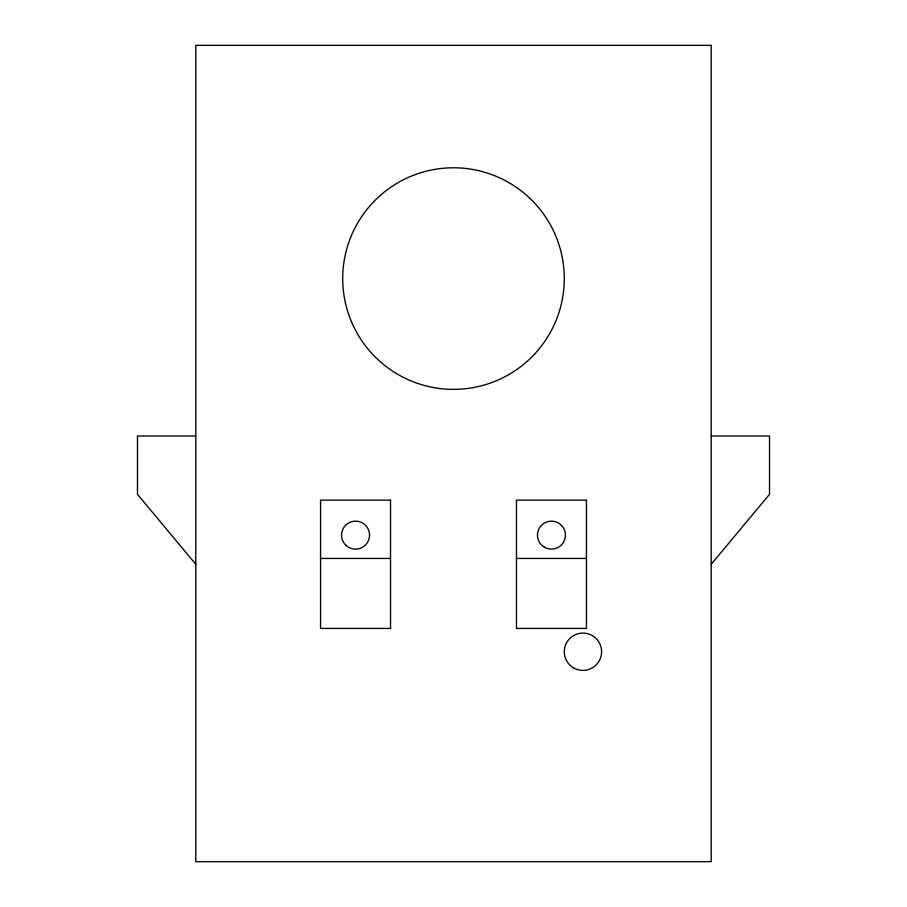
<?xml version="1.0" encoding="UTF-8"?>
<svg xmlns="http://www.w3.org/2000/svg" width="907" height="907" viewBox="0 0 907 907"><rect width="100%" height="100%" fill="white"/><g stroke="black" fill="none" stroke-linecap="round" stroke-linejoin="round"><path stroke-width="1.36" d="M711.213 564.279L769.521 494.315L769.521 436.006L711.213 436.006M195.787 436.006L137.479 436.006L137.479 494.315L195.787 564.279M320.556 558.451L390.532 558.451M516.468 558.451L586.444 558.451M711.213 45.35L195.787 45.35L195.787 861.65L711.213 861.65L711.213 45.35M390.532 500.142L320.556 500.142L320.556 628.426L390.532 628.426L390.532 500.142M586.444 500.142L516.468 500.142L516.468 628.426L586.444 628.426L586.444 500.142M396.438 373.537A110.779 110.779 0 0 0 564.267 280.512A110.779 110.779 0 0 0 399.794 181.683A110.779 110.779 0 0 0 396.438 373.537M573.609 667.903A18.662 18.662 0 0 0 601.602 651.748A18.662 18.662 0 0 0 573.609 635.58A18.662 18.662 0 0 0 573.609 667.903M544.461 547.25A13.99 13.99 0 0 0 565.446 535.13A13.99 13.99 0 0 0 544.461 523.01A13.99 13.99 0 0 0 544.461 547.25M346.066 545.424A13.99 13.99 0 0 0 369.194 538.202A13.99 13.99 0 0 0 351.372 521.774A13.99 13.99 0 0 0 346.066 545.424"/></g></svg>
